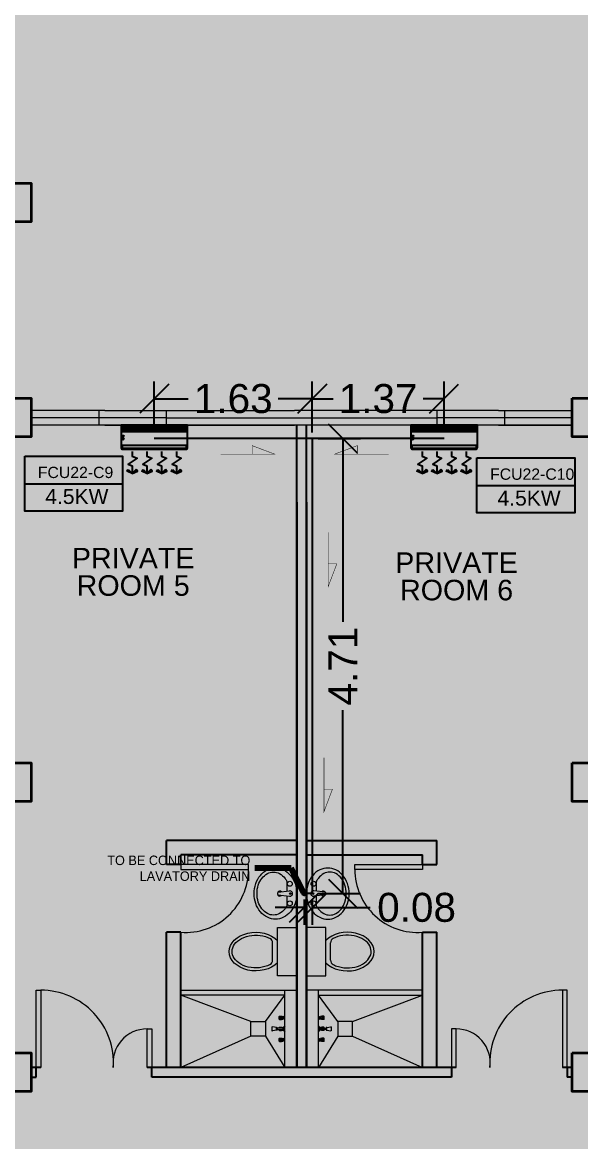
# Model space of a CAD drawing. Header units: millimetres. Extents: x -60 to 576, y -39 to 287.
# Drawn here: x 365.36 to 371.14, y 131.37 to 142.96 of the extents above; entities that cross this region are included whole.
import ezdxf

# ---------------------------------------------------------------- set-up
doc = ezdxf.new("R2010")
doc.units = ezdxf.units.MM
doc.header["$MEASUREMENT"] = 0
for name, color, linetype in [('AIR', 7, 'Continuous'), ('AIR-00', 7, 'Continuous'), ('AIR-02', 7, 'Continuous'), ('AIR-03', 7, 'Continuous'), ('DRAIN PIPE', 7, 'Continuous'), ('fcu drain', 7, 'Continuous'), ('label', 7, 'Continuous'), ('Legends', 7, 'Continuous'), ('M-AC-TEXT', 7, 'Continuous')]:
    doc.layers.add(name, color=color, linetype=linetype)
doc.styles.add('ar-dim-axis', font='romans.shx', dxfattribs={"width": 0.8})
doc.styles.add('OIP FONT', font='GOTHIC.TTF', dxfattribs={"height": 150})
doc.styles.get("Standard").update_dxf_attribs({"font": 'arial.ttf'})
doc.styles.add('SWISSLT175', font='swissl.ttf', dxfattribs={"height": 0.175})
doc.dimstyles.new('ar-dim-axis', dxfattribs={"dimtxt": 350, "dimasz": 250, "dimexe": 75, "dimexo": 75, "dimgap": 200, "dimtad": 1, "dimdec": 0, "dimzin": 12, "dimdsep": 46, "dimtxsty": 'ar-dim-axis', "dimblk": 'ARCHTICK', "dimcen": 120, "dimclrd": 11, "dimclre": 8, "dimclrt": 4, "dimadec": 0, "dimazin": 3, "dimtm": 1, "dimtfac": 1, "dimtdec": 0, "dimtix": 1, "dimtmove": 2, "dimatfit": 3, "dimldrblk": 'ARCHTICK', "dimfxl": 1, "dimtolj": 1, "dimtzin": 0, "dimarcsym": 1})
doc.dimstyles.new('Copy of dimension', dxfattribs={"dimtxt": 0.3, "dimasz": 0.3, "dimexe": 0.18, "dimexo": 0.0625, "dimgap": 0.09, "dimtad": 0, "dimzin": 0, "dimdsep": 46, "dimtxsty": 'Standard', "dimblk": 'OBLIQUE', "dimcen": 0.09, "dimclrd": 256, "dimclre": 256, "dimclrt": 256, "dimadec": 0, "dimazin": 0, "dimtfac": 1, "dimtofl": 0, "dimtmove": 0, "dimatfit": 3, "dimldrblk": 'OBLIQUE', "dimfxl": 1, "dimtolj": 1, "dimtzin": 0, "dimarcsym": 0})

# ---------------------------------------------------------------- blocks, each defined once
blk = doc.blocks.new('CARRIER-S30-32 (FCD)')
at = {"layer": 'AIR-00'}
for p, q in [((0.825, -0.05), (-0.825, -0.05)), ((0.825, -0.075), (-0.825, -0.075)), ((0.825, -0.1), (-0.825, -0.1)), ((0.825, -0.125), (-0.825, -0.125)), ((0.825, -0.15), (-0.825, -0.15)), ((-0.6, -0.025), (-0.6, -0.175)), ((-0.4, -0.025), (-0.4, -0.175)), ((-0.2, -0.025), (-0.2, -0.175)), ((0, -0.025), (0, -0.175)), ((0.2, -0.025), (0.2, -0.175)), ((0.4, -0.025), (0.4, -0.175)), ((0.6, -0.025), (0.6, -0.175))]:
    blk.add_line(p, q, dxfattribs=at)
for points in [[(-0.825, -0.025), (0.825, -0.025), (0.825, -0.175), (-0.825, -0.175)], [(-0.664, -1.134), (-0.562, -1.239), (-0.697, -1.177)], [(-0.461, -1.134), (-0.562, -1.239), (-0.428, -1.177)], [(-0.289, -1.134), (-0.188, -1.239), (-0.322, -1.177)], [(-0.086, -1.134), (-0.188, -1.239), (-0.053, -1.177)], [(0.086, -1.134), (0.187, -1.239), (0.053, -1.177)], [(0.289, -1.134), (0.187, -1.239), (0.322, -1.177)], [(0.461, -1.134), (0.562, -1.239), (0.428, -1.177)], [(0.664, -1.134), (0.562, -1.239), (0.697, -1.177)]]:
    blk.add_lwpolyline(points, close=True, dxfattribs=at)
blk.add_lwpolyline([(-0.8, -0.595), (0.8, -0.595, 0.414214), (0.825, -0.57), (0.825, -0.525), (-0.825, -0.525), (-0.825, -0.57, 0.414214)], format="xyb", close=True, dxfattribs=at)
for points in [[(-0.562, -0.678), (-0.562, -0.794), (-0.44, -0.843), (-0.667, -0.996), (-0.562, -1.044), (-0.562, -1.239)], [(-0.188, -0.678), (-0.188, -0.794), (-0.065, -0.843), (-0.292, -0.996), (-0.188, -1.044), (-0.188, -1.239)], [(0.187, -0.678), (0.187, -0.794), (0.31, -0.843), (0.083, -0.996), (0.187, -1.044), (0.187, -1.239)], [(0.562, -0.678), (0.562, -0.794), (0.685, -0.843), (0.458, -0.996), (0.562, -1.044), (0.562, -1.239)]]:
    blk.add_lwpolyline(points, dxfattribs=at)
at = {"layer": 'AIR-02'}
for centre in [(-0.8, -0.285), (-0.8, -0.36)]:
    blk.add_circle(centre, 0.0187, dxfattribs=at)
at = {"layer": 'AIR-03'}
blk.add_lwpolyline([(-0.8, -0.62), (0.8, -0.62, 0.414214), (0.85, -0.57), (0.85, 0), (-0.85, 0), (-0.85, -0.57, 0.414214)], format="xyb", close=True, dxfattribs=at)
blk = doc.blocks.new('_ARCHTICK')
at = {"color": 0, "linetype": 'ByBlock', "const_width": 0.15}
blk.add_lwpolyline([(-0.5, -0.5), (0.5, 0.5)], dxfattribs=at)
blk = doc.blocks.new('_Oblique')
at = {"color": 0, "linetype": 'ByBlock', "lineweight": -2}
blk.add_line((-0.5, -0.5), (0.5, 0.5), dxfattribs=at)
blk = doc.blocks.new('*D124')
at = {"lineweight": -2, "transparency": 16777216}
for p, q in [((366.723, 138.711), (366.723, 139.24)), ((368.358, 138.711), (368.358, 139.24)), ((366.723, 139.06), (367.075, 139.06)), ((368.358, 139.06), (368.006, 139.06))]:
    blk.add_line(p, q, dxfattribs=at)
at = {"layer": 'Defpoints', "color": 0, "transparency": 16777216}
for p in [(368.358, 139.06), (366.723, 138.648), (368.358, 138.648)]:
    blk.add_point(p, dxfattribs=at)
at = {"lineweight": -2, "transparency": 16777216, "xscale": 0.3, "yscale": 0.3, "zscale": 0.3, "rotation": 180}
blk.add_blockref('_Oblique', (366.723, 139.06), dxfattribs=at)
at = {"lineweight": -2, "transparency": 16777216, "xscale": 0.3, "yscale": 0.3, "zscale": 0.3}
blk.add_blockref('_Oblique', (368.358, 139.06), dxfattribs=at)
at = {"transparency": 16777216, "insert": (367.54, 139.06), "char_height": 0.3, "attachment_point": 5}
blk.add_mtext('\\A1;1.63', dxfattribs=at)
blk = doc.blocks.new('*D125')
at = {"lineweight": -2, "transparency": 16777216}
for p, q in [((368.358, 138.711), (368.358, 139.24)), ((369.723, 138.711), (369.723, 139.24)), ((368.358, 139.06), (368.575, 139.06)), ((369.723, 139.06), (369.506, 139.06))]:
    blk.add_line(p, q, dxfattribs=at)
at = {"layer": 'Defpoints', "color": 0, "transparency": 16777216}
for p in [(369.723, 139.06), (368.358, 138.648), (369.723, 138.648)]:
    blk.add_point(p, dxfattribs=at)
at = {"lineweight": -2, "transparency": 16777216, "xscale": 0.3, "yscale": 0.3, "zscale": 0.3, "rotation": 180}
blk.add_blockref('_Oblique', (368.358, 139.06), dxfattribs=at)
at = {"lineweight": -2, "transparency": 16777216, "xscale": 0.3, "yscale": 0.3, "zscale": 0.3}
blk.add_blockref('_Oblique', (369.723, 139.06), dxfattribs=at)
at = {"transparency": 16777216, "insert": (369.04, 139.06), "char_height": 0.3, "attachment_point": 5}
blk.add_mtext('\\A1;1.37', dxfattribs=at)
blk = doc.blocks.new('*D126')
at = {"lineweight": -2, "transparency": 16777216}
for p, q in [((368.42, 138.648), (368.856, 138.648)), ((368.676, 138.648), (368.676, 136.75)), ((368.676, 133.938), (368.676, 135.837)), ((368.42, 133.938), (368.856, 133.938))]:
    blk.add_line(p, q, dxfattribs=at)
at = {"layer": 'Defpoints', "color": 0, "transparency": 16777216}
for p in [(368.358, 138.648), (368.358, 133.938), (368.676, 133.938)]:
    blk.add_point(p, dxfattribs=at)
at = {"lineweight": -2, "transparency": 16777216, "xscale": 0.3, "yscale": 0.3, "zscale": 0.3}
for p, rotation in [((368.676, 138.648), 90), ((368.676, 133.938), 270)]:
    blk.add_blockref('_Oblique', p, dxfattribs=dict(at, rotation=rotation))
at = {"transparency": 16777216, "insert": (368.676, 136.293), "char_height": 0.3, "attachment_point": 5, "rotation": 90}
blk.add_mtext('\\A1;4.71', dxfattribs=at)
blk = doc.blocks.new('*D127')
at = {"lineweight": -2, "transparency": 16777216}
for p, q in [((368.273, 133.794), (367.973, 133.794)), ((368.273, 133.876), (368.273, 133.614)), ((368.358, 133.876), (368.358, 133.614)), ((368.358, 133.794), (368.958, 133.794))]:
    blk.add_line(p, q, dxfattribs=at)
at = {"layer": 'Defpoints', "color": 0, "transparency": 16777216}
for p in [(368.273, 133.938), (368.358, 133.938), (368.358, 133.794)]:
    blk.add_point(p, dxfattribs=at)
at = {"lineweight": -2, "transparency": 16777216, "xscale": 0.3, "yscale": 0.3, "zscale": 0.3}
blk.add_blockref('_Oblique', (368.273, 133.794), dxfattribs=at)
at = {"lineweight": -2, "transparency": 16777216, "xscale": 0.3, "yscale": 0.3, "zscale": 0.3, "rotation": 180}
blk.add_blockref('_Oblique', (368.358, 133.794), dxfattribs=at)
at = {"transparency": 16777216, "insert": (369.438, 133.794), "char_height": 0.3, "attachment_point": 5}
blk.add_mtext('\\A1;0.08', dxfattribs=at)

msp = doc.modelspace()

# ---------------------------------------------------------------- linework, layer by layer
at = {"color": 8, "linetype": 'ByBlock', "lineweight": 9}
for p, q in [((366.21, 138.938), (365.448, 138.938)), ((365.448, 138.938), (365.448, 138.938)), ((366.148, 138.938), (366.148, 138.788)), ((366.21, 138.938), (367.41, 138.938)), ((366.848, 138.788), (366.848, 138.938)), ((367.41, 138.938), (368.173, 138.938)), ((368.323, 138.938), (368.173, 138.938)), ((369.085, 138.938), (368.323, 138.938)), ((370.285, 138.938), (369.085, 138.938)), ((369.648, 138.938), (369.648, 138.788)), ((370.285, 138.938), (371.048, 138.938)), ((370.348, 138.938), (370.348, 138.788)), ((366.848, 138.863), (365.448, 138.863)), ((371.048, 138.788), (365.448, 138.788)), ((366.21, 138.788), (366.523, 138.788)), ((366.673, 138.788), (367.41, 138.788)), ((366.848, 138.863), (369.648, 138.863)), ((367.41, 138.788), (368.173, 138.788)), ((369.085, 138.788), (368.323, 138.788)), ((370.285, 138.788), (369.085, 138.788)), ((371.048, 138.863), (369.648, 138.863)), ((370.285, 138.788), (371.048, 138.788)), ((368.198, 134.524), (368.198, 132.574)), ((368.073, 132.138), (368.073, 132.938)), ((368.423, 132.138), (368.423, 132.938)), ((365.448, 132.188), (365.448, 132.188)), ((368.073, 132.138), (366.998, 132.138)), ((365.448, 132.038), (365.448, 132.038)), ((365.498, 132.038), (365.448, 132.038))]:
    msp.add_line(p, q, dxfattribs=at)
at = {"color": 8, "linetype": 'ByBlock', "lineweight": 25}
for p, q in [((368.198, 132.138), (368.198, 138.788)), ((368.298, 132.138), (368.298, 138.788)), ((368.198, 137.988), (368.198, 132.138)), ((368.298, 137.988), (368.298, 132.138)), ((365.548, 132.138), (365.448, 132.138)), ((365.498, 132.038), (365.498, 132.138)), ((368.198, 132.138), (366.648, 132.138)), ((366.698, 132.038), (366.698, 132.138)), ((368.298, 132.138), (368.198, 132.138)), ((369.848, 132.138), (368.298, 132.138)), ((369.798, 132.138), (369.798, 132.038)), ((371.048, 132.138), (370.948, 132.138)), ((370.998, 132.138), (370.998, 132.038)), ((365.448, 132.038), (365.498, 132.038)), ((369.798, 132.038), (366.698, 132.038)), ((371.048, 132.038), (370.998, 132.038))]:
    msp.add_line(p, q, dxfattribs=at)
at = {"color": 8, "linetype": 'ByBlock', "lineweight": 25, "ltscale": 0.3}
for p, q in [((366.848, 134.238), (366.848, 134.488)), ((368.198, 134.488), (366.848, 134.488)), ((368.298, 134.488), (369.648, 134.488)), ((369.648, 134.238), (369.648, 134.488)), ((366.998, 134.238), (366.998, 134.338)), ((368.198, 134.338), (366.998, 134.338)), ((368.298, 134.338), (369.498, 134.338)), ((369.498, 134.238), (369.498, 134.338)), ((366.998, 134.238), (366.848, 134.238)), ((369.498, 134.238), (369.648, 134.238)), ((366.848, 132.138), (366.848, 133.538)), ((366.998, 133.538), (366.848, 133.538)), ((366.998, 132.138), (366.998, 133.538)), ((369.498, 132.138), (369.498, 133.538)), ((369.498, 133.538), (369.648, 133.538)), ((369.648, 132.138), (369.648, 133.538))]:
    msp.add_line(p, q, dxfattribs=at)
at = {"color": 8, "lineweight": 9}
for p, q in [((368, 133.953), (368.122, 133.966)), ((368, 133.924), (368.122, 133.911)), ((368.496, 133.953), (368.374, 133.966)), ((368.496, 133.924), (368.374, 133.911)), ((367.998, 133.588), (368.198, 133.588)), ((367.998, 133.088), (367.998, 133.588)), ((368.198, 133.588), (368.198, 133.088)), ((368.498, 133.588), (368.298, 133.588)), ((368.298, 133.588), (368.298, 133.088)), ((368.498, 133.088), (368.498, 133.588)), ((367.948, 133.248), (367.948, 133.429)), ((368.548, 133.248), (368.548, 133.429)), ((368.198, 133.088), (367.998, 133.088)), ((368.298, 133.088), (368.498, 133.088)), ((368.014, 132.665), (368.016, 132.665)), ((368.014, 132.639), (368.014, 132.665)), ((368.014, 132.639), (368.016, 132.639)), ((368.016, 132.665), (368.018, 132.669)), ((368.016, 132.639), (368.016, 132.665)), ((368.016, 132.639), (368.018, 132.635)), ((368.018, 132.669), (368.04, 132.669)), ((368.018, 132.635), (368.018, 132.669)), ((368.018, 132.635), (368.04, 132.635)), ((368.026, 132.665), (368.039, 132.665)), ((368.026, 132.658), (368.039, 132.658)), ((368.026, 132.646), (368.039, 132.646)), ((368.026, 132.639), (368.039, 132.639)), ((368.04, 132.669), (368.044, 132.667)), ((368.04, 132.665), (368.04, 132.658)), ((368.04, 132.639), (368.04, 132.646)), ((368.04, 132.635), (368.044, 132.638)), ((368.045, 132.666), (368.051, 132.666)), ((368.045, 132.638), (368.051, 132.638)), ((368.051, 132.638), (368.051, 132.666)), ((368.051, 132.666), (368.054, 132.665)), ((368.051, 132.638), (368.054, 132.639)), ((368.054, 132.639), (368.054, 132.665)), ((368.065, 132.663), (368.054, 132.663)), ((368.065, 132.641), (368.054, 132.641)), ((368.072, 132.669), (368.065, 132.666)), ((368.065, 132.638), (368.065, 132.666)), ((368.072, 132.635), (368.065, 132.638)), ((368.072, 132.669), (368.073, 132.669)), ((368.072, 132.635), (368.072, 132.669)), ((368.072, 132.635), (368.073, 132.635)), ((368.073, 132.635), (368.073, 132.669)), ((368.424, 132.669), (368.423, 132.669)), ((368.423, 132.635), (368.423, 132.669)), ((368.424, 132.635), (368.423, 132.635)), ((368.424, 132.669), (368.431, 132.666)), ((368.424, 132.635), (368.424, 132.669)), ((368.424, 132.635), (368.431, 132.638)), ((368.431, 132.638), (368.431, 132.666)), ((368.431, 132.663), (368.442, 132.663)), ((368.431, 132.641), (368.442, 132.641)), ((368.445, 132.666), (368.442, 132.665)), ((368.442, 132.639), (368.442, 132.665)), ((368.445, 132.638), (368.442, 132.639)), ((368.45, 132.666), (368.445, 132.666)), ((368.445, 132.638), (368.445, 132.666)), ((368.45, 132.638), (368.445, 132.638)), ((368.456, 132.669), (368.452, 132.667)), ((368.456, 132.635), (368.452, 132.638)), ((368.478, 132.669), (368.456, 132.669)), ((368.456, 132.665), (368.456, 132.658)), ((368.456, 132.639), (368.456, 132.646)), ((368.478, 132.635), (368.456, 132.635)), ((368.469, 132.665), (368.457, 132.665)), ((368.47, 132.658), (368.457, 132.658)), ((368.47, 132.646), (368.457, 132.646)), ((368.469, 132.639), (368.457, 132.639)), ((368.48, 132.665), (368.478, 132.669)), ((368.478, 132.635), (368.478, 132.669)), ((368.48, 132.639), (368.478, 132.635)), ((368.482, 132.665), (368.48, 132.665)), ((368.48, 132.639), (368.48, 132.665)), ((368.482, 132.639), (368.48, 132.639)), ((368.482, 132.639), (368.482, 132.665)), ((367.941, 132.558), (367.941, 132.519)), ((367.988, 132.551), (367.946, 132.559)), ((367.988, 132.526), (367.946, 132.518)), ((367.988, 132.526), (367.988, 132.551)), ((367.988, 132.551), (367.995, 132.551)), ((367.988, 132.526), (367.988, 132.551)), ((367.995, 132.526), (367.988, 132.526)), ((367.995, 132.551), (367.995, 132.526)), ((368.058, 132.546), (367.995, 132.546)), ((367.995, 132.531), (368.058, 132.531)), ((368.014, 132.546), (368.014, 132.552)), ((368.014, 132.552), (368.016, 132.552)), ((368.014, 132.525), (368.014, 132.531)), ((368.014, 132.525), (368.016, 132.525)), ((368.016, 132.552), (368.018, 132.555)), ((368.016, 132.546), (368.016, 132.552)), ((368.016, 132.525), (368.016, 132.531)), ((368.016, 132.525), (368.018, 132.522)), ((368.018, 132.546), (368.018, 132.555)), ((368.018, 132.555), (368.04, 132.555)), ((368.018, 132.522), (368.018, 132.531)), ((368.018, 132.522), (368.04, 132.522)), ((368.026, 132.552), (368.039, 132.552)), ((368.026, 132.525), (368.039, 132.525)), ((368.04, 132.555), (368.044, 132.553)), ((368.04, 132.552), (368.04, 132.546)), ((368.04, 132.525), (368.04, 132.531)), ((368.04, 132.522), (368.044, 132.524)), ((368.045, 132.552), (368.051, 132.552)), ((368.045, 132.524), (368.051, 132.524)), ((368.051, 132.546), (368.051, 132.552)), ((368.051, 132.552), (368.054, 132.552)), ((368.051, 132.524), (368.051, 132.531)), ((368.051, 132.524), (368.054, 132.525)), ((368.054, 132.546), (368.054, 132.552)), ((368.058, 132.55), (368.054, 132.55)), ((368.054, 132.525), (368.054, 132.531)), ((368.058, 132.527), (368.054, 132.527)), ((368.058, 132.556), (368.058, 132.521)), ((368.067, 132.556), (368.058, 132.556)), ((368.058, 132.531), (368.058, 132.546)), ((368.058, 132.521), (368.067, 132.521)), ((368.073, 132.567), (368.067, 132.556)), ((368.067, 132.556), (368.067, 132.521)), ((368.067, 132.521), (368.067, 132.556)), ((368.067, 132.521), (368.073, 132.51)), ((368.073, 132.51), (368.073, 132.567)), ((368.423, 132.567), (368.429, 132.556)), ((368.423, 132.51), (368.423, 132.567)), ((368.429, 132.521), (368.423, 132.51)), ((368.429, 132.556), (368.429, 132.521)), ((368.429, 132.521), (368.429, 132.556)), ((368.429, 132.556), (368.438, 132.556)), ((368.438, 132.521), (368.429, 132.521)), ((368.438, 132.556), (368.438, 132.521)), ((368.438, 132.55), (368.442, 132.55)), ((368.438, 132.546), (368.501, 132.546)), ((368.438, 132.531), (368.438, 132.546)), ((368.501, 132.531), (368.438, 132.531)), ((368.438, 132.527), (368.442, 132.527)), ((368.442, 132.546), (368.442, 132.552)), ((368.445, 132.552), (368.442, 132.552)), ((368.442, 132.525), (368.442, 132.531)), ((368.445, 132.524), (368.442, 132.525)), ((368.445, 132.546), (368.445, 132.552)), ((368.45, 132.552), (368.445, 132.552)), ((368.445, 132.524), (368.445, 132.531)), ((368.45, 132.524), (368.445, 132.524)), ((368.456, 132.555), (368.452, 132.553)), ((368.456, 132.522), (368.452, 132.524)), ((368.478, 132.555), (368.456, 132.555)), ((368.456, 132.552), (368.456, 132.546)), ((368.456, 132.525), (368.456, 132.531)), ((368.478, 132.522), (368.456, 132.522)), ((368.469, 132.552), (368.457, 132.552)), ((368.469, 132.525), (368.457, 132.525)), ((368.478, 132.546), (368.478, 132.555)), ((368.48, 132.552), (368.478, 132.555)), ((368.478, 132.522), (368.478, 132.531)), ((368.48, 132.525), (368.478, 132.522)), ((368.48, 132.546), (368.48, 132.552)), ((368.482, 132.552), (368.48, 132.552)), ((368.48, 132.525), (368.48, 132.531)), ((368.482, 132.525), (368.48, 132.525)), ((368.482, 132.546), (368.482, 132.552)), ((368.482, 132.525), (368.482, 132.531)), ((368.508, 132.551), (368.501, 132.551)), ((368.501, 132.551), (368.501, 132.526)), ((368.501, 132.526), (368.508, 132.526)), ((368.508, 132.551), (368.55, 132.559)), ((368.508, 132.526), (368.508, 132.551)), ((368.508, 132.526), (368.508, 132.551)), ((368.508, 132.526), (368.55, 132.518)), ((368.555, 132.558), (368.555, 132.519)), ((368.014, 132.412), (368.014, 132.438)), ((368.014, 132.438), (368.016, 132.438)), ((368.014, 132.412), (368.016, 132.412)), ((368.016, 132.438), (368.018, 132.442)), ((368.016, 132.412), (368.016, 132.438)), ((368.016, 132.412), (368.018, 132.408)), ((368.018, 132.408), (368.018, 132.442)), ((368.018, 132.442), (368.04, 132.442)), ((368.018, 132.408), (368.04, 132.408)), ((368.026, 132.438), (368.039, 132.438)), ((368.026, 132.431), (368.039, 132.431)), ((368.026, 132.419), (368.039, 132.419)), ((368.026, 132.412), (368.039, 132.412)), ((368.04, 132.442), (368.044, 132.439)), ((368.04, 132.438), (368.04, 132.431)), ((368.04, 132.412), (368.04, 132.419)), ((368.04, 132.408), (368.044, 132.41)), ((368.045, 132.439), (368.051, 132.439)), ((368.045, 132.411), (368.051, 132.411)), ((368.051, 132.439), (368.054, 132.438)), ((368.051, 132.411), (368.051, 132.439)), ((368.051, 132.411), (368.054, 132.412)), ((368.054, 132.412), (368.054, 132.438)), ((368.065, 132.436), (368.054, 132.436)), ((368.065, 132.413), (368.054, 132.413)), ((368.072, 132.442), (368.065, 132.438)), ((368.065, 132.411), (368.065, 132.438)), ((368.072, 132.408), (368.065, 132.411)), ((368.072, 132.408), (368.072, 132.442)), ((368.072, 132.442), (368.073, 132.442)), ((368.072, 132.408), (368.073, 132.408)), ((368.073, 132.408), (368.073, 132.442)), ((368.423, 132.408), (368.423, 132.442)), ((368.424, 132.442), (368.423, 132.442)), ((368.424, 132.408), (368.423, 132.408)), ((368.424, 132.408), (368.424, 132.442)), ((368.424, 132.442), (368.431, 132.438)), ((368.424, 132.408), (368.431, 132.411)), ((368.431, 132.411), (368.431, 132.438)), ((368.431, 132.436), (368.442, 132.436)), ((368.431, 132.413), (368.442, 132.413)), ((368.445, 132.439), (368.442, 132.438)), ((368.442, 132.412), (368.442, 132.438)), ((368.445, 132.411), (368.442, 132.412)), ((368.445, 132.411), (368.445, 132.439)), ((368.45, 132.439), (368.445, 132.439)), ((368.45, 132.411), (368.445, 132.411)), ((368.456, 132.442), (368.452, 132.439)), ((368.456, 132.408), (368.452, 132.41)), ((368.478, 132.442), (368.456, 132.442)), ((368.456, 132.438), (368.456, 132.431)), ((368.456, 132.412), (368.456, 132.419)), ((368.478, 132.408), (368.456, 132.408)), ((368.469, 132.438), (368.457, 132.438)), ((368.47, 132.431), (368.457, 132.431)), ((368.47, 132.419), (368.457, 132.419)), ((368.469, 132.412), (368.457, 132.412)), ((368.478, 132.408), (368.478, 132.442)), ((368.48, 132.438), (368.478, 132.442)), ((368.48, 132.412), (368.478, 132.408)), ((368.48, 132.412), (368.48, 132.438)), ((368.482, 132.438), (368.48, 132.438)), ((368.482, 132.412), (368.48, 132.412)), ((368.482, 132.412), (368.482, 132.438))]:
    msp.add_line(p, q, dxfattribs=at)
at = {"color": 8, "linetype": 'ByBlock', "lineweight": 9, "ltscale": 0.3}
for p, q in [((367.723, 132.613), (366.998, 132.888)), ((367.873, 132.613), (368.073, 132.888)), ((368.623, 132.613), (368.423, 132.888)), ((368.773, 132.613), (369.498, 132.888)), ((367.723, 132.463), (366.998, 132.138)), ((367.873, 132.463), (368.073, 132.138)), ((368.623, 132.463), (368.423, 132.138)), ((368.773, 132.463), (369.498, 132.138))]:
    msp.add_line(p, q, dxfattribs=at)
at = {"color": 8, "linetype": 'ByBlock', "lineweight": 35}
for points in [[(365.048, 141.29), (365.448, 141.29), (365.448, 140.89), (365.048, 140.89)], [(365.048, 139.066), (365.448, 139.066), (365.448, 138.666), (365.048, 138.666)], [(371.048, 139.066), (371.448, 139.066), (371.448, 138.666), (371.048, 138.666)], [(365.048, 135.291), (365.448, 135.291), (365.448, 134.891), (365.048, 134.891)], [(371.048, 135.291), (371.448, 135.291), (371.448, 134.891), (371.048, 134.891)], [(365.048, 132.291), (365.448, 132.291), (365.448, 131.891), (365.048, 131.891)], [(371.048, 132.291), (371.448, 132.291), (371.448, 131.891), (371.048, 131.891)]]:
    msp.add_lwpolyline(points, close=True, dxfattribs=at)
at = {"color": 8, "lineweight": 13, "ltscale": 0.03}
for points in [[(366.998, 134.238), (366.998, 134.188), (367.698, 134.188), (367.698, 134.238)], [(369.498, 134.238), (369.498, 134.188), (368.798, 134.188), (368.798, 134.238)], [(365.548, 132.138), (365.498, 132.138), (365.498, 132.938), (365.548, 132.938)], [(370.948, 132.138), (370.998, 132.138), (370.998, 132.938), (370.948, 132.938)], [(366.698, 132.138), (366.648, 132.138), (366.648, 132.538), (366.698, 132.538)], [(369.798, 132.138), (369.848, 132.138), (369.848, 132.538), (369.798, 132.538)]]:
    msp.add_lwpolyline(points, close=True, dxfattribs=at)
at = {"color": 8, "lineweight": 9}
for points in [[(367.977, 133.673, -0.11576), (367.894, 133.693, -0.104047), (367.821, 133.751, -0.090875), (367.773, 133.835, -0.083344), (367.756, 133.938, -0.083344), (367.773, 134.042, -0.090875), (367.821, 134.126, -0.104047), (367.894, 134.184, -0.11576), (367.977, 134.203, -0.11576), (368.059, 134.184, -0.104047), (368.133, 134.126, -0.090875), (368.181, 134.042, -0.083344), (368.198, 133.938, -0.083344), (368.181, 133.835, -0.090875), (368.133, 133.751, -0.104047), (368.059, 133.693, -0.11576)], [(368.519, 133.673, 0.11576), (368.601, 133.693, 0.104047), (368.675, 133.751, 0.090875), (368.723, 133.835, 0.083344), (368.74, 133.938, 0.083344), (368.723, 134.042, 0.090875), (368.675, 134.126, 0.104047), (368.601, 134.184, 0.11576), (368.519, 134.203, 0.11576), (368.436, 134.184, 0.104047), (368.363, 134.126, 0.090875), (368.315, 134.042, 0.083344), (368.298, 133.938, 0.083344), (368.315, 133.835, 0.090875), (368.363, 133.751, 0.104047), (368.436, 133.693, 0.11576)]]:
    msp.add_lwpolyline(points, format="xyb", close=True, dxfattribs=at)
for points in [[(367.956, 133.716, -0.124838), (367.893, 133.732, -0.105788), (367.836, 133.781, -0.086697), (367.799, 133.851, -0.076776), (367.786, 133.938, -0.076776), (367.799, 134.026, -0.086697), (367.836, 134.096, -0.105788), (367.893, 134.145, -0.124838), (367.956, 134.161, -0.124838), (368.019, 134.145, -0.105788), (368.076, 134.096, -0.040067), (368.096, 134.065), (368.096, 133.963, -0.040067)], [(368.54, 133.716, 0.124838), (368.603, 133.732, 0.105788), (368.66, 133.781, 0.086697), (368.696, 133.851, 0.076776), (368.71, 133.938, 0.076776), (368.696, 134.026, 0.086697), (368.66, 134.096, 0.105788), (368.603, 134.145, 0.124838), (368.54, 134.161, 0.124838), (368.477, 134.145, 0.105788), (368.42, 134.096, 0.040067), (368.4, 134.065), (368.4, 133.963, 0.040067)], [(368.096, 133.914), (368.096, 133.812, -0.040067), (368.076, 133.781, -0.105788), (368.019, 133.732, -0.124838), (367.956, 133.716, -0.124838)], [(368.4, 133.914), (368.4, 133.812, 0.040067), (368.42, 133.781, 0.105788), (368.477, 133.732, 0.124838), (368.54, 133.716, 0.124838)]]:
    msp.add_lwpolyline(points, format="xyb", dxfattribs=at)
at = {"color": 8, "linetype": 'ByBlock', "lineweight": 9, "ltscale": 0.3}
for points in [[(368.073, 132.888), (366.998, 132.888), (366.998, 132.938), (368.198, 132.938), (368.198, 132.938)], [(368.423, 132.888), (369.498, 132.888), (369.498, 132.938), (368.298, 132.938), (368.298, 132.938)]]:
    msp.add_lwpolyline(points, dxfattribs=at)
at = {"color": 8, "linetype": 'ByBlock', "lineweight": 9, "ltscale": 0.03}
for points in [[(367.873, 132.613), (367.873, 132.463), (367.723, 132.463), (367.723, 132.613)], [(368.623, 132.613), (368.623, 132.463), (368.773, 132.463), (368.773, 132.613)]]:
    msp.add_lwpolyline(points, close=True, dxfattribs=at)
at = {"color": 8, "lineweight": 9}
for centre, radius in [((368.125, 134.04), 0.0255), ((368.371, 134.04), 0.0255), ((368.131, 133.938), 0.0095), ((368.364, 133.938), 0.0095), ((368.125, 133.837), 0.0255), ((368.371, 133.837), 0.0255)]:
    msp.add_circle(centre, radius, dxfattribs=at)
at = {"color": 8, "lineweight": 13, "ltscale": 0.03}
for centre, radius, start, end in [((367.046, 134.188), 0.652, 265.7578, 0), ((369.45, 134.188), 0.652, 180, 274.2422), ((365.548, 132.187), 0.752, 356.3048, 90), ((370.948, 132.187), 0.752, 90, 183.6952), ((366.648, 132.185), 0.353, 90, 187.6281), ((369.848, 132.185), 0.353, 352.3719, 90)]:
    msp.add_arc(centre, radius, start, end, dxfattribs=at)
at = {"color": 8, "lineweight": 9}
for centre, radius, start, end in [((368.023, 133.938), 0.025, 161.3793, 198.6207), ((368.094, 133.938), 0.0948, 171.2026, 188.7974), ((368.023, 133.938), 0.025, 48.7978, 143.6932), ((368.023, 133.938), 0.025, 216.3068, 311.2022), ((368.125, 133.938), 0.028, 263.7545, 96.2455), ((368.371, 133.938), 0.028, 83.7545, 276.2455), ((368.473, 133.938), 0.025, 36.3068, 131.2022), ((368.473, 133.938), 0.025, 228.7978, 323.6932), ((368.402, 133.938), 0.0948, 351.2026, 8.7974), ((368.473, 133.938), 0.025, 341.3793, 18.6207), ((367.898, 133.429), 0.05, 0, 61.9916), ((368.598, 133.429), 0.05, 118.0084, 180), ((367.898, 133.248), 0.05, 298.1501, 0), ((368.598, 133.248), 0.05, 180, 241.8499)]:
    msp.add_arc(centre, radius, start, end, dxfattribs=at)
at = {"color": 8, "lineweight": 9, "extrusion": (0, 0, -1)}
msp.add_ellipse((367.773, 133.338), major_axis=(0.275, 0), ratio=0.727273, start_param=0.612555, end_param=5.670631, dxfattribs=at)
at = {"color": 8, "lineweight": 9}
for centre, major_axis, ratio, start_param, end_param in [((368.723, 133.338), (-0.275, 0), 0.727273, 0.612555, 5.670631), ((368.45, 132.67), (-0.00268, 0.00268), 1, 2.356082, 2.850023), ((368.45, 132.634), (-0.00268, 0.00268), 1, -1.279452, -0.785511), ((368.455, 132.652), (-0.00268, 0.00268), 1, 0.203142, 1.36743), ((368.463, 132.647), (-0.00887, 0.00887), 1, -0.157871, 0.203142), ((368.463, 132.657), (0.00887, 0.00887), 1, 2.938226, 3.299239), ((368.463, 132.68), (-0.0118, 0.0118), 1, 1.703115, 1.83534), ((368.463, 132.624), (-0.0118, 0.0118), 1, -0.264769, -0.132543), ((368.457, 132.669), (-0.00268, 0.00268), 1, 1.728443, 2.356082), ((368.457, 132.654), (0.00268, 0.00268), 1, 0.785286, 1.412925), ((368.457, 132.65), (0.00268, 0.00268), 1, 3.299239, 3.926878), ((368.457, 132.635), (0.00268, 0.00268), 1, 0.785286, 1.412925), ((368.469, 132.678), (-0.00896, 0.00896), 1, 2.418785, 3.129871), ((368.469, 132.626), (-0.00896, 0.00896), 1, -1.559299, -0.848214), ((368.469, 132.648), (0.00738, 0.00738), 1, 6.21008, 6.994878), ((368.469, 132.656), (0.00738, 0.00738), 1, 4.000472, 4.78527), ((368.474, 132.652), (-0.00268, 0.00268), 1, 3.214474, 4.639283), ((368.45, 132.556), (0.00268, 0.00268), 1, 3.926878, 4.42082), ((368.45, 132.521), (-0.00268, 0.00268), 1, -1.279452, -0.785511), ((368.463, 132.567), (0.0118, 0.0118), 1, 3.273911, 3.406137), ((368.463, 132.51), (0.0118, 0.0118), 1, 1.306028, 1.438253), ((368.457, 132.555), (0.00268, 0.00268), 1, 3.299239, 3.926878), ((368.457, 132.522), (-0.00268, 0.00268), 1, -0.785511, -0.157871), ((368.469, 132.564), (-0.00896, 0.00896), 1, 2.418785, 3.129871), ((368.469, 132.513), (0.00896, 0.00896), 1, 0.011497, 0.722582), ((368.552, 132.556), (0.00268, 0.00268), 1, 6.066508, 7.43657), ((367.944, 132.521), (0.00268, 0.00268), 1, 2.92514, 4.295202), ((368.45, 132.443), (0.00268, 0.00268), 1, 3.926878, 4.42082), ((368.45, 132.407), (0.00268, 0.00268), 1, 0.291344, 0.785286), ((368.455, 132.425), (-0.00268, 0.00268), 1, 0.203142, 1.36743), ((368.463, 132.42), (0.00887, 0.00887), 1, 1.412925, 1.773938), ((368.463, 132.43), (-0.00887, 0.00887), 1, 1.36743, 1.728443), ((368.463, 132.453), (-0.0118, 0.0118), 1, 1.703115, 1.83534), ((368.463, 132.397), (-0.0118, 0.0118), 1, -0.264769, -0.132543), ((368.457, 132.442), (0.00268, 0.00268), 1, 3.299239, 3.926878), ((368.457, 132.427), (0.00268, 0.00268), 1, 0.785286, 1.412925), ((368.457, 132.423), (0.00268, 0.00268), 1, 3.299239, 3.926878), ((368.457, 132.408), (-0.00268, 0.00268), 1, -0.785511, -0.157871), ((368.469, 132.451), (0.00896, 0.00896), 1, 3.989582, 4.700667), ((368.469, 132.399), (-0.00896, 0.00896), 1, -1.559299, -0.848214), ((368.469, 132.42), (-0.00738, 0.00738), 1, 4.639283, 5.424081), ((368.469, 132.429), (0.00738, 0.00738), 1, 4.000472, 4.78527), ((368.474, 132.425), (0.00268, 0.00268), 1, 4.78527, 6.21008)]:
    msp.add_ellipse(centre, major_axis=major_axis, ratio=ratio, start_param=start_param, end_param=end_param, dxfattribs=at)
at = {"color": 8, "lineweight": 9, "extrusion": (-2.88216e-41, 4.99074e-41, -1)}
for centre, major_axis, start_param, end_param in [((368.027, 132.678), (0.00896, 0.00896), 2.418785, 3.129871), ((368.022, 132.652), (-0.00268, 0.00268), 4.78527, 6.21008), ((368.027, 132.626), (-0.00896, 0.00896), 0.011497, 0.722582), ((368.027, 132.648), (0.00738, 0.00738), 4.639283, 5.424081), ((368.027, 132.656), (-0.00738, 0.00738), 4.000472, 4.78527), ((368.039, 132.669), (0.00268, 0.00268), 1.728443, 2.356082), ((368.039, 132.654), (-0.00268, 0.00268), 0.785286, 1.412925), ((368.039, 132.65), (-0.00268, 0.00268), 3.299239, 3.926878), ((368.039, 132.635), (0.00268, 0.00268), -0.785511, -0.157871), ((368.033, 132.68), (-0.0118, 0.0118), 3.273911, 3.406137), ((368.033, 132.647), (0.00887, 0.00887), -0.157871, 0.203142), ((368.033, 132.657), (0.00887, 0.00887), 1.36743, 1.728443), ((368.033, 132.624), (-0.0118, 0.0118), 1.306028, 1.438253), ((368.045, 132.67), (0.00268, 0.00268), 2.356082, 2.850023), ((368.041, 132.652), (-0.00268, 0.00268), 1.773938, 2.938226), ((368.045, 132.634), (0.00268, 0.00268), -1.279452, -0.785511), ((367.944, 132.556), (0.00268, 0.00268), 4.495711, 5.865773), ((368.027, 132.564), (-0.00896, 0.00896), 3.989582, 4.700667), ((368.027, 132.513), (-0.00896, 0.00896), 0.011497, 0.722582), ((368.039, 132.555), (-0.00268, 0.00268), 3.299239, 3.926878), ((368.039, 132.522), (-0.00268, 0.00268), 0.785286, 1.412925), ((368.033, 132.567), (0.0118, 0.0118), 1.703115, 1.83534), ((368.033, 132.51), (0.0118, 0.0118), -0.264769, -0.132543), ((368.045, 132.556), (-0.00268, 0.00268), 3.926878, 4.42082), ((368.045, 132.521), (-0.00268, 0.00268), 0.291344, 0.785286), ((368.027, 132.451), (0.00896, 0.00896), 2.418785, 3.129871), ((368.022, 132.425), (-0.00268, 0.00268), 4.78527, 6.21008), ((368.027, 132.399), (-0.00896, 0.00896), 0.011497, 0.722582), ((368.027, 132.42), (0.00738, 0.00738), 4.639283, 5.424081), ((368.027, 132.429), (-0.00738, 0.00738), 4.000472, 4.78527), ((368.039, 132.442), (0.00268, 0.00268), 1.728443, 2.356082), ((368.039, 132.427), (-0.00268, 0.00268), 0.785286, 1.412925), ((368.039, 132.423), (-0.00268, 0.00268), 3.299239, 3.926878), ((368.039, 132.408), (0.00268, 0.00268), -0.785511, -0.157871), ((368.033, 132.453), (-0.0118, 0.0118), 3.273911, 3.406137), ((368.033, 132.42), (0.00887, 0.00887), -0.157871, 0.203142), ((368.033, 132.43), (0.00887, 0.00887), 1.36743, 1.728443), ((368.033, 132.397), (0.0118, 0.0118), -0.264769, -0.132543), ((368.045, 132.443), (0.00268, 0.00268), 2.356082, 2.850023), ((368.041, 132.425), (-0.00268, 0.00268), 1.773938, 2.938226), ((368.045, 132.407), (0.00268, 0.00268), -1.279452, -0.785511)]:
    msp.add_ellipse(centre, major_axis=major_axis, ratio=1, start_param=start_param, end_param=end_param, dxfattribs=at)
at = {"color": 8, "lineweight": 9, "extrusion": (2.88216e-41, 4.99074e-41, -1)}
msp.add_ellipse((368.552, 132.521), major_axis=(-0.00268, 0.00268), ratio=1, start_param=2.92514, end_param=4.295202, dxfattribs=at)
at = {"color": 8, "lineweight": 9}
for points in [[(367.922, 133.204), (367.905, 133.195), (367.887, 133.188), (367.796, 133.161), (367.709, 133.166), (367.577, 133.224), (367.536, 133.274), (367.522, 133.372), (367.548, 133.424), (367.659, 133.498), (367.743, 133.516), (367.857, 133.5), (367.892, 133.489), (367.921, 133.473)], [(368.574, 133.204), (368.591, 133.195), (368.609, 133.188), (368.7, 133.161), (368.787, 133.166), (368.919, 133.224), (368.96, 133.274), (368.974, 133.372), (368.948, 133.424), (368.836, 133.498), (368.753, 133.516), (368.639, 133.5), (368.604, 133.489), (368.574, 133.473)]]:
    msp.add_open_spline(points, degree=3, knots=[0.937253, 0.937253, 0.937253, 0.937253, 1.185372, 1.185372, 2.113864, 2.113864, 3.042356, 3.042356, 3.970847, 3.970847, 4.899339, 4.899339, 5.346062, 5.346062, 5.346062, 5.346062], dxfattribs=at)
at = {"color": 8, "linetype": 'ByBlock', "lineweight": 9}
for p in [(366.81, 138.788), (369.685, 138.788)]:
    msp.add_point(p, dxfattribs=at)
at = {"layer": 'DRAIN PIPE', "color": 7, "linetype": 'Continuous', "const_width": 0.005}
for points in [[(367.41, 138.486), (367.97, 138.486), (367.735, 138.575), (367.735, 138.486)], [(369.149, 138.486), (368.589, 138.486), (368.824, 138.575), (368.824, 138.486)], [(368.523, 137.676), (368.523, 137.116), (368.612, 137.351), (368.523, 137.351)], [(368.479, 135.344), (368.479, 134.784), (368.567, 135.019), (368.479, 135.019)]]:
    msp.add_lwpolyline(points, dxfattribs=at)
at = {"layer": 'fcu drain', "linetype": 'Continuous'}
for p, q in [((369.723, 138.648), (366.723, 138.648)), ((368.358, 138.648), (368.358, 133.938))]:
    msp.add_line(p, q, dxfattribs=at)
at = {"layer": 'fcu drain'}
msp.add_line((368.358, 133.938), (368.273, 133.938), dxfattribs=at)
at = {"layer": 'fcu drain', "linetype": 'Continuous'}
msp.add_circle((368.273, 133.938), 0.0183, dxfattribs=at)
at = {"layer": 'fcu drain', "color": 2, "linetype": 'Continuous'}
msp.add_circle((368.273, 133.938), 0.00904, dxfattribs=at)
at = {"layer": 'Legends', "linetype": 'Continuous', "lineweight": 25}
for p, q in [((365.381, 138.18), (366.393, 138.18)), ((370.062, 138.163), (371.075, 138.163))]:
    msp.add_line(p, q, dxfattribs=at)
at = {"layer": 'Legends'}
for points in [[(365.381, 138.464), (366.393, 138.464), (366.393, 137.896), (365.381, 137.896)], [(370.062, 138.447), (371.075, 138.447), (371.075, 137.879), (370.062, 137.879)]]:
    msp.add_lwpolyline(points, close=True, dxfattribs=at)

# ---------------------------------------------------------------- block references
at = {"layer": 'AIR', "xscale": 0.4053817101480872, "yscale": 0.4053817101480872, "zscale": 0.4053817101480872}
for p in [(366.723, 138.788), (369.723, 138.788)]:
    msp.add_blockref('CARRIER-S30-32 (FCD)', p, dxfattribs=at)

# ---------------------------------------------------------------- texts
at = {"layer": 'label', "color": 8, "linetype": 'ByBlock', "lineweight": 9, "ltscale": 0.4, "char_height": 0.2125, "attachment_point": 5, "line_spacing_factor": 0.8, "style": 'SWISSLT175'}
for s, insert in [('PRIVATE ^JROOM 5', (366.504, 137.267)), ('PRIVATE ^JROOM 6', (369.852, 137.22))]:
    msp.add_mtext(s, dxfattribs=dict(at, insert=insert))
at = {"layer": 'Legends', "linetype": 'Continuous', "lineweight": 25, "attachment_point": 1}
for s, width, insert, char_height in [('FCU22-C9', 0.44811, (365.517, 138.356), 0.117), ('FCU22-C10', 0.44811, (370.199, 138.338), 0.117), ('4.5KW', 0.23674, (365.594, 138.127), 0.156), ('4.5KW', 0.23674, (370.276, 138.11), 0.156)]:
    msp.add_mtext_dynamic_manual_height_columns(s, width=width, gutter_width=1.011, heights=[0], dxfattribs=dict(at, insert=insert, char_height=char_height))
at = {"layer": 'M-AC-TEXT', "insert": (367.717, 134.2), "char_height": 0.09822, "width": 1.56657, "attachment_point": 6, "style": 'OIP FONT'}
msp.add_mtext('TO BE CONNECTED TO LAVATORY DRAIN', dxfattribs=at)

# ---------------------------------------------------------------- dimensions: what is measured, and where the dimension line sits
for base, p1, p2, picture, middle in [((368.3576, 139.0598), (366.723, 138.6485), (368.3576, 138.6485), '*D124', (367.5403, 139.0598)), ((369.723, 139.0598), (368.3576, 138.6485), (369.723, 138.6485), '*D125', (369.0403, 139.0598)), ((368.3576, 133.7938), (368.273, 133.9385), (368.3576, 133.9385), '*D127', (369.4375, 133.7938))]:
    dim = msp.add_linear_dim(base=base, p1=p1, p2=p2, dimstyle='Copy of dimension')
    dim.commit()
    dim.dimension.update_dxf_attribs({"geometry": picture, "text_midpoint": middle})
dim = msp.add_linear_dim(base=(368.676, 133.938), p1=(368.358, 138.648), p2=(368.358, 133.938), angle=90, dimstyle='Copy of dimension')
dim.commit()
dim.dimension.update_dxf_attribs({"geometry": '*D126', "text_midpoint": (368.676, 136.293)})

# ---------------------------------------------------------------- leaders
at = {"layer": 'M-AC-TEXT', "annotation_type": 0, "has_hookline": 1, "text_width": 1.46}
for points, hookline_direction in [([(251.898, 135.572), (252.025, 135.82), (252.401, 135.821)], 0), ([(361.082, 135.125), (361.208, 135.373), (361.584, 135.374)], 0), ([(368.266, 133.952), (368.139, 134.2), (367.763, 134.201)], 1), ([(374.267, 133.942), (374.14, 134.19), (373.765, 134.191)], 1), ([(263.98, 127.772), (264.107, 128.02), (264.483, 128.021)], 0), ([(376.118, 126.108), (375.992, 126.356), (375.616, 126.358)], 1), ([(368.167, 125.548), (368.041, 125.796), (367.665, 125.797)], 1), ([(285.534, 121.932), (285.661, 122.18), (286.037, 122.181)], 0), ([(365.246, 120.646), (365.373, 120.894), (365.749, 120.895)], 0), ([(285.545, 120.419), (285.672, 120.667), (286.048, 120.668)], 0), ([(166.309, 117.858), (166.435, 118.106), (166.811, 118.107)], 0), ([(368.185, 115.989), (368.312, 116.237), (368.688, 116.238)], 0), ([(376.113, 115.346), (375.986, 115.594), (375.61, 115.595)], 1), ([(259.048, 107.921), (259.174, 108.169), (259.55, 108.17)], 0), ([(265.042, 107.907), (265.169, 108.155), (265.545, 108.156)], 0), ([(368.224, 107.474), (368.35, 107.722), (368.726, 107.723)], 0), ([(251.891, 106.794), (252.017, 107.042), (252.393, 107.043)], 0), ([(361.077, 106.347), (361.204, 106.595), (361.58, 106.596)], 0), ([(178.877, 105.216), (179.004, 105.464), (179.38, 105.465)], 0), ([(395.221, 100.371), (395.094, 100.619), (394.718, 100.62)], 1), ([(256.113, 138.209), (256.239, 137.961), (256.615, 137.962)], 0), ([(271.741, 138.228), (271.868, 137.98), (272.244, 137.981)], 0), ([(251.894, 135.502), (252.02, 135.254), (252.396, 135.256)], 0), ([(361.073, 135.056), (361.2, 134.808), (361.576, 134.809)], 0)]:
    msp.add_leader(points, dimstyle='ar-dim-axis', override={"dimtxt": 150, "dimasz": 150, "dimgap": 200, "dimtad": 0, "dimtih": 1, "dimtoh": 1, "dimtxsty": 'OIP FONT', "dimclrd": 256, "dimclre": 256, "dimclrt": 256, "dimfxl": 0.2, "dimfxlon": 1, "dimlwd": 65535, "dimlwe": 65535}, dxfattribs=dict(at, hookline_direction=hookline_direction))

doc.saveas('drawing.dxf')
